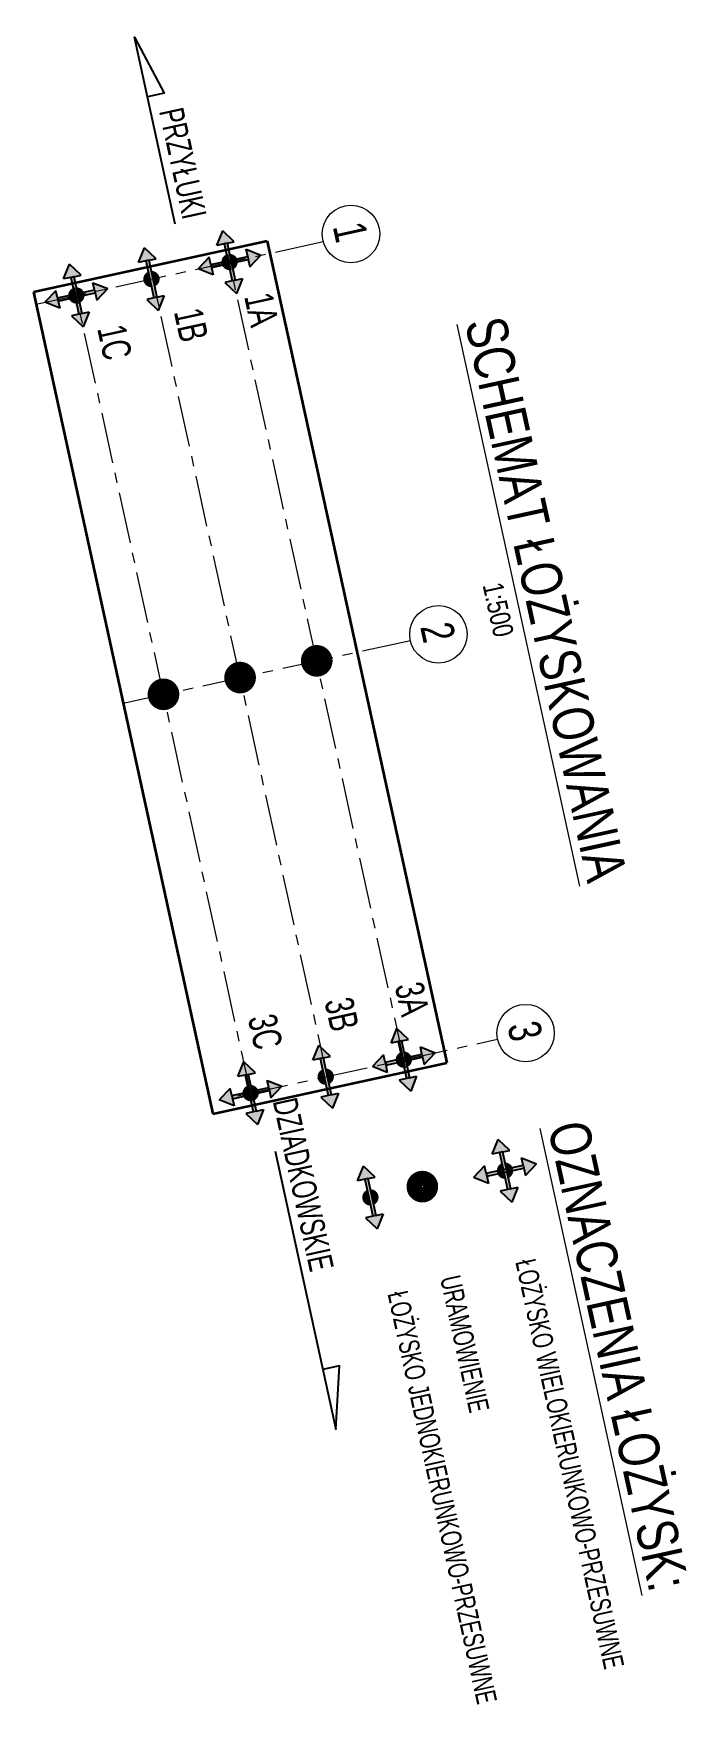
# Model space of a CAD drawing. Header units: metres. Extents: x 8416582 to 8417409, y 5771873 to 5772737.
# Drawn here: x 8416763.5 to 8416803.5, y 5771928.4 to 5772030.7 of the extents above; entities that cross this region are included whole.
import ezdxf
from ezdxf.enums import TextEntityAlignment as Align

# ---------------------------------------------------------------- set-up
doc = ezdxf.new("R2010")
doc.units = ezdxf.units.M
doc.linetypes.add('CENTER', pattern=[2, 1.25, -0.25, 0.25, -0.25])
for name, color, linetype, lineweight in [('AII_M_konstrukcja 0.35', 2, 'Continuous', 35), ('AII_M_opisy', 1, 'Continuous', 25), ('AII_M_osie', 9, 'CENTER', 18)]:
    doc.layers.add(name, color=color, linetype=linetype, lineweight=lineweight)
for name, color, linetype in [('AII_M_opis', 1, 'Continuous'), ('AII_M_opisy kierunki', 1, 'Continuous'), ('AII_M_osie główne', 8, 'CENTER'), ('AII_opis', 1, 'Continuous')]:
    doc.layers.add(name, color=color, linetype=linetype)
doc.styles.add('AII_norm.', font='CDMSIMPL.shx', dxfattribs={"width": 0.7, "bigfont": 'CDMBIGPL.shx'})
doc.styles.add('CDMSTYLE', font='CDMSIMPL.shx', dxfattribs={"width": 0.7, "bigfont": 'CDMBIGPL.shx'})

# ---------------------------------------------------------------- blocks, each defined once
blk = doc.blocks.new('Lozyska - WKP')
h = blk.add_hatch(color=256)
h.paths.add_polyline_path([(0, -0.393), (0.11, -0.231), (0.019, -0.231), (-0.019, -0.231), (-0.11, -0.231)])
h.paths.add_polyline_path([(-0.019, -0.231), (0.019, -0.231), (0.019, 0.231), (-0.019, 0.231)])
h.paths.add_polyline_path([(-0.11, 0.231), (-0.019, 0.231), (0.019, 0.231), (0.11, 0.231), (0, 0.393)])
h = blk.add_hatch(color=256)
h.paths.add_polyline_path([(-0.231, -0.11), (-0.231, -0.019), (-0.231, 0.019), (-0.231, 0.11), (-0.393, 0)])
h.paths.add_polyline_path([(-0.231, -0.019), (0.231, -0.019), (0.231, 0.019), (-0.231, 0.019)])
h.paths.add_polyline_path([(0.231, -0.11), (0.393, 0), (0.231, 0.11), (0.231, 0.019), (0.231, -0.019)])
h = blk.add_hatch(color=256)
h.paths.add_polyline_path([(0.042, 0.091, 0.488301), (-0.098, 0.019), (0.009, 0.019)])
h.paths.add_polyline_path([(-0.009, -0.019), (-0.098, -0.019, 0.240389), (-0.042, -0.091)])
h.paths.add_polyline_path([(0.098, -0.019), (-0.009, -0.019), (-0.042, -0.091, 0.488302)])
h.paths.add_polyline_path([(0.042, 0.091), (0.009, 0.019), (0.098, 0.019, 0.240389)])
for p, q in [((-0.11, 0.231), (0, 0.393)), ((-0.019, 0.231), (-0.11, 0.231)), ((-0.019, -0.231), (-0.019, 0.231)), ((-0.019, 0.231), (0.019, 0.231)), ((0.11, 0.231), (0, 0.393)), ((0.019, -0.231), (0.019, 0.231)), ((0.019, 0.231), (0.11, 0.231)), ((-0.231, 0.11), (-0.393, 0)), ((-0.231, 0.019), (-0.231, 0.11)), ((-0.231, 0.019), (0.231, 0.019)), ((-0.231, 0.019), (-0.231, -0.019)), ((0.231, 0.019), (0.231, 0.11)), ((0.231, 0.11), (0.393, 0)), ((0.231, 0.019), (0.231, -0.019)), ((-0.231, -0.11), (-0.393, 0)), ((-0.231, -0.019), (0.231, -0.019)), ((-0.231, -0.019), (-0.231, -0.11)), ((0.231, -0.11), (0.393, 0)), ((0.231, -0.019), (0.231, -0.11)), ((-0.019, -0.231), (-0.11, -0.231)), ((-0.11, -0.231), (0, -0.393)), ((-0.019, -0.231), (0.019, -0.231)), ((0.11, -0.231), (0, -0.393)), ((0.019, -0.231), (0.11, -0.231))]:
    blk.add_line(p, q)
blk = doc.blocks.new('Lozyska - JKP')
h = blk.add_hatch(color=256)
h.paths.add_polyline_path([(-0.231, -0.11), (-0.231, -0.019), (-0.231, 0.019), (-0.231, 0.11), (-0.393, 0)])
h.paths.add_polyline_path([(-0.231, -0.019), (0.231, -0.019), (0.231, 0.019), (-0.231, 0.019)])
h.paths.add_polyline_path([(0.231, -0.11), (0.393, 0), (0.231, 0.11), (0.231, 0.019), (0.231, -0.019)])
h = blk.add_hatch(color=256)
h.paths.add_polyline_path([(0.042, 0.091, 0.488301), (-0.098, 0.019), (0.009, 0.019)])
h.paths.add_polyline_path([(-0.009, -0.019), (-0.098, -0.019, 0.240389), (-0.042, -0.091)])
h.paths.add_polyline_path([(0.098, -0.019), (-0.009, -0.019), (-0.042, -0.091, 0.488302)])
h.paths.add_polyline_path([(0.042, 0.091), (0.009, 0.019), (0.098, 0.019, 0.240389)])
for p, q in [((-0.231, 0.11), (-0.393, 0)), ((-0.231, -0.11), (-0.393, 0)), ((-0.231, 0.019), (-0.231, 0.11)), ((-0.231, 0.019), (0.231, 0.019)), ((-0.231, 0.019), (-0.231, -0.019)), ((0.231, 0.019), (0.231, 0.11)), ((0.231, 0.11), (0.393, 0)), ((0.231, 0.019), (0.231, -0.019)), ((-0.231, -0.019), (0.231, -0.019)), ((-0.231, -0.019), (-0.231, -0.11)), ((0.231, -0.11), (0.393, 0)), ((0.231, -0.019), (0.231, -0.11))]:
    blk.add_line(p, q)
blk = doc.blocks.new('*U211')
at = {"layer": 'AII_M_opisy kierunki', "color": 0, "lineweight": -2}
blk.add_lwpolyline([(23.44, 0), (0, 0), (7.5, 2.1), (7.5, 2.1), (7.5, 0)], dxfattribs=at)
at = {"layer": 'AII_M_opisy kierunki', "color": 2, "lineweight": -2, "style": 'CDMSTYLE', "width": 0.7}
blk.add_attdef('KIERUNEK', (9.5, 1), '', height=3, dxfattribs=at)
blk = doc.blocks.new('*U212')
at = {"layer": 'AII_M_opisy kierunki', "color": 0, "lineweight": -2}
blk.add_lwpolyline([(-34.86, 0), (0, 0), (-7.5, 2.1), (-7.5, 2.1), (-7.5, 0)], dxfattribs=at)
at = {"layer": 'AII_M_opisy kierunki', "color": 2, "lineweight": -2, "style": 'CDMSTYLE', "width": 0.7}
blk.add_attdef('KIERUNEK', (-40.9, 1), '', height=3, dxfattribs=at)

msp = doc.modelspace()

# ---------------------------------------------------------------- linework, layer by layer
at = {"layer": 'AII_M_konstrukcja 0.35', "color": 1}
for p, q in [((8416777.8175, 5772017.9704), (8416788.8062, 5771967.6564)), ((8416763.5049, 5772014.8445), (8416774.4936, 5771964.5305))]:
    msp.add_line(p, q, dxfattribs=at)
for points in [[(8416777.8175, 5772017.9704), (8416763.5049, 5772014.8445)], [(8416774.4936, 5771964.5305), (8416788.8062, 5771967.6564)]]:
    msp.add_lwpolyline(points, dxfattribs=at)
at = {"layer": 'AII_M_opisy', "const_width": 1}
for points in [[(8416781.3092, 5771992.3403, 1), (8416780.3809, 5771992.209, 1)], [(8416776.6197, 5771991.3161, 1), (8416775.6914, 5771991.1848, 1)], [(8416771.9302, 5771990.2919, 1), (8416771.002, 5771990.1606, 1)], [(8416787.7753, 5771960.1437, 1), (8416786.8471, 5771960.0124, 1)]]:
    msp.add_lwpolyline(points, format="xyb", close=True, dxfattribs=at)
at = {"layer": 'AII_M_osie', "ltscale": 2.5}
for p, q in [((8416763.6649, 5772014.1118), (8416781.2423, 5772017.9507)), ((8416786.286, 5771967.3619), (8416775.404, 5772017.1874)), ((8416781.5966, 5771966.3377), (8416770.7146, 5772016.1632)), ((8416776.9071, 5771965.3135), (8416766.0251, 5772015.139)), ((8416768.9992, 5771989.6875), (8416786.5766, 5771993.5264)), ((8416776.0016, 5771965.6276), (8416791.9109, 5771969.1021))]:
    msp.add_line(p, q, dxfattribs=at)
at = {"layer": 'AII_M_osie główne', "color": 9, "linetype": 'ByBlock', "lineweight": 18}
for centre in [(8416782.9417, 5772018.4179), (8416788.2961, 5771993.9019), (8416793.6304, 5771969.4777)]:
    msp.add_circle(centre, 1.76, dxfattribs=at)

# ---------------------------------------------------------------- block references
at = {"layer": 'AII_M_opisy', "xscale": 4.999999999999996, "yscale": 4.999999999999996, "zscale": 4.999999999999996, "rotation": 282.3177709795883}
for p in [(8416770.7288, 5772015.6546), (8416781.3974, 5771966.806), (8416784.1315, 5771959.4193)]:
    msp.add_blockref('Lozyska - JKP', p, dxfattribs=at)
at = {"layer": 'AII_M_opisy kierunki', "lineweight": 25, "xscale": 0.5, "yscale": 0.5, "zscale": 0.5, "rotation": 282.3200789319986}
for name, p, values in [('*U211', (8416769.6873, 5772030.4738), {'KIERUNEK': 'PRZYŁUKI'}), ('*U212', (8416782.0235, 5771945.2218), {'KIERUNEK': 'DZIADKOWSKIE'})]:
    msp.add_blockref(name, p, dxfattribs=at).add_auto_attribs(values)
at = {"layer": 'AII_opis', "xscale": 5, "yscale": 5, "zscale": 5, "rotation": 282.3210873406372}
for p in [(8416775.5107, 5772016.6989), (8416766.1318, 5772014.6505), (8416786.1793, 5771967.8504), (8416776.8004, 5771965.802), (8416792.3711, 5771961.0505)]:
    msp.add_blockref('Lozyska - WKP', p, dxfattribs=at)

# ---------------------------------------------------------------- texts
at = {"layer": 'AII_M_opis', "style": 'AII_norm.', "width": 0.7}
for s, p in [('1A', (8416776.3963, 5772014.5851)), ('1B', (8416772.0925, 5772013.6452)), ('1C', (8416767.403, 5772012.621)), ('3A', (8416785.6169, 5771972.3665)), ('3B', (8416781.3131, 5771971.4265)), ('3C', (8416776.6237, 5771970.4024))]:
    msp.add_text(s, height=1.75, rotation=282.320079, dxfattribs=at).set_placement(p)
at = {"layer": 'AII_M_opisy', "color": 3, "linetype": 'Continuous', "lineweight": 0, "style": 'CDMSTYLE', "width": 0.8}
msp.add_text('%%USCHEMAT ŁOŻYSKOWANIA', height=2.5, rotation=282.320079, dxfattribs=at).set_placement((8416794.8929, 5771996.0509), align=Align.MIDDLE_CENTER)
at = {"layer": 'AII_M_opisy', "color": 1, "linetype": 'Continuous', "lineweight": 0, "style": 'CDMSTYLE', "width": 0.8}
msp.add_text('1:500', height=1.25, rotation=282.320079, dxfattribs=at).set_placement((8416791.962, 5771995.4108), align=Align.MIDDLE_CENTER)
at = {"layer": 'AII_M_opisy', "color": 3, "linetype": 'Continuous', "lineweight": 0, "style": 'CDMSTYLE', "width": 0.8}
msp.add_text('%%UOZNACZENIA ŁOŻYSK:', height=2.5, rotation=282.320079, dxfattribs=at).set_placement((8416794.9835, 5771963.7455))
at = {"layer": 'AII_M_opisy', "style": 'AII_norm.', "width": 0.7}
for s, p in [('ŁOŻYSKO WIELOKIERUNKOWO-PRZESUWNE', (8416792.9963, 5771955.4795)), ('URAMOWIENIE', (8416788.3923, 5771954.4739)), ('ŁOŻYSKO JEDNOKIERUNKOWO-PRZESUWNE', (8416785.1732, 5771953.5251))]:
    msp.add_text(s, height=1.25, rotation=282.320079, dxfattribs=at).set_placement(p)
at = {"layer": 'AII_M_osie główne', "color": 9, "linetype": 'ByBlock', "lineweight": 35, "style": 'AII_norm.', "width": 0.75}
for s, p in [('1', (8416782.9138, 5772018.5458)), ('2', (8416788.2681, 5771994.0298)), ('3', (8416793.6024, 5771969.6056))]:
    msp.add_text(s, height=2, rotation=282.438952, dxfattribs=at).set_placement(p, align=Align.MIDDLE_CENTER)

doc.saveas('drawing.dxf')
